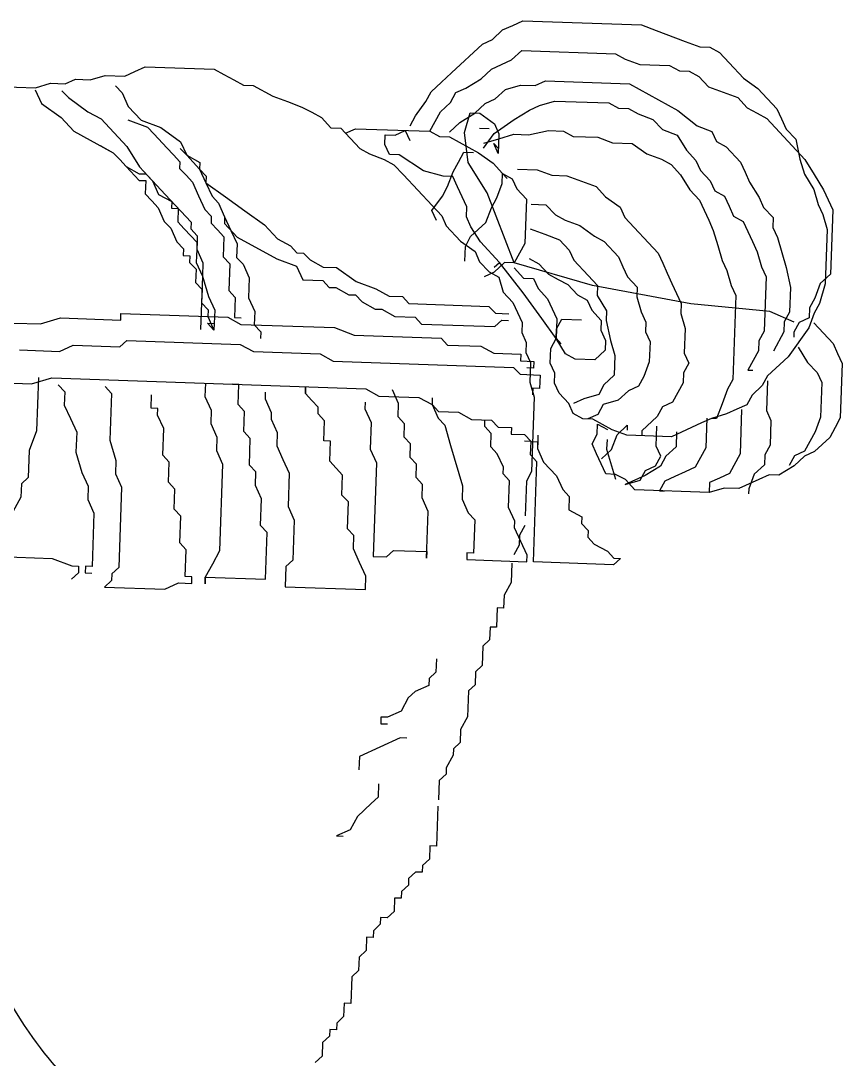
# Model space of a CAD drawing. Header units: millimetres. Extents: x 71641 to 191108, y -23091 to 29972.
# Drawn here: x 158859.8 to 158923.8, y -13162 to -13081.1 of the extents above; entities that cross this region are included whole.
import ezdxf

# ---------------------------------------------------------------- set-up
doc = ezdxf.new("R2010")
doc.units = ezdxf.units.MM

msp = doc.modelspace()

# ---------------------------------------------------------------- linework, layer by layer
at = {"color": 8}
for p, q in [((158898.149, -13081.446), (158898.932, -13081.088)), ((158898.932, -13081.088), (158908.177, -13081.414)), ((158896.567, -13082.546), (158897.365, -13081.804)), ((158897.365, -13081.804), (158898.149, -13081.446)), ((158908.177, -13081.414), (158909.319, -13081.839)), ((158909.319, -13081.839), (158911.602, -13082.69)), ((158893.391, -13085.132), (158895.783, -13082.904)), ((158895.783, -13082.904), (158896.567, -13082.546)), ((158911.602, -13082.69), (158912.744, -13083.116)), ((158898.054, -13084.14), (158898.851, -13083.398)), ((158898.851, -13083.398), (158906.169, -13083.655)), ((158906.169, -13083.655), (158906.926, -13084.067)), ((158912.744, -13083.116), (158913.515, -13083.143)), ((158913.515, -13083.143), (158914.272, -13083.555)), ((158914.272, -13083.555), (158915.015, -13084.352)), ((158896.486, -13084.856), (158897.27, -13084.498)), ((158897.27, -13084.498), (158898.054, -13084.14)), ((158906.926, -13084.067), (158908.068, -13084.493)), ((158908.068, -13084.493), (158910.379, -13084.574)), ((158910.379, -13084.574), (158911.136, -13084.986)), ((158915.015, -13084.352), (158916.13, -13085.547)), ((158865.219, -13085.682), (158866.388, -13085.338)), ((158866.388, -13085.338), (158867.929, -13085.392)), ((158867.929, -13085.392), (158868.713, -13085.035)), ((158868.713, -13085.035), (158869.497, -13084.677)), ((158869.497, -13084.677), (158874.889, -13084.867)), ((158874.889, -13084.867), (158875.646, -13085.279)), ((158875.646, -13085.279), (158876.403, -13085.691)), ((158892.594, -13085.875), (158893.391, -13085.132)), ((158895.689, -13085.599), (158896.486, -13084.856)), ((158911.136, -13084.986), (158911.906, -13085.013)), ((158911.906, -13085.013), (158912.663, -13085.425)), ((158857.489, -13086.181), (158860.955, -13086.303)), ((158860.955, -13086.303), (158862.125, -13085.959)), ((158862.125, -13085.959), (158863.28, -13085.999)), ((158863.28, -13085.999), (158864.064, -13085.642)), ((158864.064, -13085.642), (158865.219, -13085.682)), ((158867.202, -13086.162), (158867.704, -13086.701)), ((158876.403, -13085.691), (158877.16, -13086.103)), ((158877.16, -13086.103), (158877.93, -13086.13)), ((158877.93, -13086.13), (158879.444, -13086.954)), ((158891.796, -13086.618), (158892.594, -13085.875)), ((158894.506, -13086.328), (158895.689, -13085.599)), ((158897.587, -13086.436), (158898.756, -13086.092)), ((158898.756, -13086.092), (158899.912, -13086.133)), ((158899.912, -13086.133), (158900.696, -13085.775)), ((158900.696, -13085.775), (158907.244, -13086.005)), ((158907.244, -13086.005), (158908, -13086.417)), ((158912.663, -13085.425), (158913.406, -13086.222)), ((158916.13, -13085.547), (158917.258, -13086.358)), ((158860.938, -13086.463), (158861.422, -13087.521)), ((158863.02, -13086.536), (158863.522, -13087.074)), ((158867.704, -13086.701), (158868.188, -13087.759)), ((158879.444, -13086.954), (158880.586, -13087.379)), ((158891.384, -13087.374), (158891.796, -13086.618)), ((158893.31, -13087.442), (158893.722, -13086.685)), ((158893.722, -13086.685), (158894.506, -13086.328)), ((158896.79, -13087.179), (158897.587, -13086.436)), ((158908, -13086.417), (158908.757, -13086.829)), ((158908.757, -13086.829), (158909.514, -13087.241)), ((158913.406, -13086.222), (158914.548, -13086.648)), ((158914.548, -13086.648), (158915.69, -13087.073)), ((158917.258, -13086.358), (158918.745, -13087.952)), ((158861.422, -13087.521), (158862.947, -13088.616)), ((158863.522, -13087.074), (158865.047, -13088.169)), ((158868.188, -13087.759), (158869.192, -13088.836)), ((158880.586, -13087.379), (158881.728, -13087.805)), ((158881.728, -13087.805), (158882.484, -13088.217)), ((158890.573, -13088.502), (158891.384, -13087.374)), ((158892.512, -13088.184), (158893.31, -13087.442)), ((158895.209, -13088.279), (158896.006, -13087.537)), ((158896.006, -13087.537), (158896.79, -13087.179)), ((158899.459, -13088.044), (158900.243, -13087.686)), ((158900.243, -13087.686), (158901.412, -13087.342)), ((158901.412, -13087.342), (158905.649, -13087.491)), ((158905.649, -13087.491), (158906.406, -13087.903)), ((158909.514, -13087.241), (158911.028, -13088.065)), ((158915.69, -13087.073), (158916.434, -13087.87)), ((158862.947, -13088.616), (158863.951, -13089.693)), ((158865.047, -13088.169), (158866.069, -13088.726)), ((158882.484, -13088.217), (158883.241, -13088.629)), ((158890.161, -13089.258), (158890.573, -13088.502)), ((158892.1, -13088.941), (158892.512, -13088.184)), ((158894.026, -13089.008), (158895.209, -13088.279)), ((158894.384, -13089.792), (158894.823, -13088.266)), ((158894.823, -13088.266), (158895.594, -13088.293)), ((158895.594, -13088.293), (158896.722, -13089.103)), ((158898.276, -13088.773), (158899.459, -13088.044)), ((158906.406, -13087.903), (158907.176, -13087.93)), ((158907.176, -13087.93), (158907.933, -13088.342)), ((158907.933, -13088.342), (158909.075, -13088.767)), ((158911.028, -13088.065), (158912.528, -13089.274)), ((158916.434, -13087.87), (158917.19, -13088.282)), ((158917.19, -13088.282), (158917.947, -13088.694)), ((158918.745, -13087.952), (158919.103, -13088.735)), ((158866.069, -13088.726), (158868.078, -13090.88)), ((158868.151, -13088.799), (158869.694, -13089.374)), ((158869.192, -13088.836), (158870.735, -13089.411)), ((158869.694, -13089.374), (158870.196, -13089.913)), ((158870.735, -13089.411), (158872.26, -13090.506)), ((158883.241, -13088.629), (158883.984, -13089.426)), ((158883.984, -13089.426), (158884.755, -13089.453)), ((158891.688, -13089.697), (158892.1, -13088.941)), ((158893.228, -13089.751), (158894.026, -13089.008)), ((158896.695, -13089.873), (158898.276, -13088.773)), ((158896.722, -13089.103), (158897.08, -13089.887)), ((158909.075, -13088.767), (158909.818, -13089.564)), ((158912.528, -13089.274), (158913.67, -13089.7)), ((158917.947, -13088.694), (158920.92, -13091.882)), ((158919.103, -13088.735), (158919.461, -13089.518)), ((158863.951, -13089.693), (158867.019, -13091.363)), ((158870.196, -13089.913), (158871.201, -13090.99)), ((158884.755, -13089.453), (158886.241, -13091.047)), ((158885.126, -13089.851), (158885.91, -13089.494)), ((158885.91, -13089.494), (158891.688, -13089.697)), ((158888.181, -13090.73), (158888.208, -13089.96)), ((158888.208, -13089.96), (158888.978, -13089.987)), ((158888.978, -13089.987), (158889.762, -13089.629)), ((158889.762, -13089.629), (158890.12, -13090.412)), ((158891.688, -13089.697), (158892.445, -13090.109)), ((158892.445, -13090.109), (158893.215, -13090.136)), ((158893.215, -13090.136), (158893.972, -13090.548)), ((158894.688, -13092.115), (158894.384, -13089.792)), ((158895.553, -13089.448), (158896.323, -13089.475)), ((158895.884, -13091.001), (158896.695, -13089.873)), ((158897.08, -13089.887), (158897.026, -13091.426)), ((158897.067, -13090.272), (158898.236, -13089.927)), ((158898.236, -13089.927), (158899.391, -13089.968)), ((158899.391, -13089.968), (158900.945, -13089.637)), ((158900.945, -13089.637), (158902.101, -13089.678)), ((158902.101, -13089.678), (158902.858, -13090.09)), ((158902.858, -13090.09), (158904.784, -13090.158)), ((158904.784, -13090.158), (158905.926, -13090.583)), ((158909.818, -13089.564), (158910.96, -13089.99)), ((158910.96, -13089.99), (158911.69, -13091.172)), ((158913.67, -13089.7), (158914.028, -13090.483)), ((158919.461, -13089.518), (158920.204, -13090.315)), ((158865.996, -13090.806), (158867.019, -13091.363)), ((158868.078, -13090.88), (158869.064, -13092.476)), ((158871.201, -13090.99), (158871.703, -13091.528)), ((158872.241, -13091.026), (158872.744, -13091.565)), ((158872.26, -13090.506), (158872.744, -13091.565)), ((158886.241, -13091.047), (158886.998, -13091.459)), ((158888.539, -13091.513), (158888.181, -13090.73)), ((158893.972, -13090.548), (158894.729, -13090.96)), ((158894.729, -13090.96), (158895.485, -13091.372)), ((158895.898, -13090.616), (158897.067, -13090.272)), ((158897.026, -13091.426), (158896.668, -13090.643)), ((158896.668, -13090.643), (158897.04, -13091.041)), ((158905.926, -13090.583), (158907.466, -13090.638)), ((158907.466, -13090.638), (158908.595, -13091.448)), ((158914.028, -13090.483), (158914.785, -13090.895)), ((158914.785, -13090.895), (158915.899, -13092.091)), ((158920.204, -13090.315), (158920.535, -13091.868)), ((158867.019, -13091.363), (158867.521, -13091.901)), ((158867.019, -13091.363), (158867.521, -13091.901)), ((158871.703, -13091.528), (158872.205, -13092.066)), ((158872.744, -13091.565), (158873.766, -13092.121)), ((158872.744, -13091.565), (158873.748, -13092.641)), ((158886.998, -13091.459), (158888.14, -13091.884)), ((158889.309, -13091.54), (158888.539, -13091.513)), ((158891.194, -13092.763), (158889.309, -13091.54)), ((158893.918, -13092.088), (158894.33, -13091.331)), ((158894.33, -13091.331), (158895.1, -13091.358)), ((158895.485, -13091.372), (158896.614, -13092.183)), ((158908.595, -13091.448), (158909.737, -13091.874)), ((158911.69, -13091.172), (158912.433, -13091.969)), ((158867.521, -13091.901), (158868.023, -13092.44)), ((158867.521, -13091.901), (158868.023, -13092.44)), ((158868.023, -13092.44), (158869.046, -13092.996)), ((158868.023, -13092.44), (158869.027, -13093.517)), ((158869.064, -13092.476), (158870.068, -13093.553)), ((158872.205, -13092.066), (158872.187, -13092.586)), ((158872.187, -13092.586), (158872.689, -13093.125)), ((158873.766, -13092.121), (158873.748, -13092.641)), ((158873.748, -13092.641), (158874.25, -13093.18)), ((158873.748, -13092.641), (158874.232, -13093.7)), ((158888.14, -13091.884), (158888.897, -13092.296)), ((158888.897, -13092.296), (158889.64, -13093.093)), ((158893.505, -13092.844), (158893.918, -13092.088)), ((158896.147, -13094.478), (158894.688, -13092.115)), ((158896.614, -13092.183), (158897.357, -13092.979)), ((158898.526, -13092.635), (158900.067, -13092.689)), ((158909.737, -13091.874), (158910.493, -13092.286)), ((158910.493, -13092.286), (158911.237, -13093.083)), ((158912.433, -13091.969), (158912.791, -13092.752)), ((158915.899, -13092.091), (158916.257, -13092.874)), ((158920.535, -13091.868), (158920.88, -13093.037)), ((158920.92, -13091.882), (158921.65, -13093.064)), ((158869.046, -13092.996), (158869.566, -13093.015)), ((158869.566, -13093.015), (158870.068, -13093.553)), ((158872.689, -13093.125), (158873.191, -13093.663)), ((158874.25, -13093.18), (158874.232, -13093.7)), ((158889.64, -13093.093), (158891.87, -13095.484)), ((158892.721, -13093.202), (158891.194, -13092.763)), ((158893.492, -13093.229), (158892.721, -13093.202)), ((158893.079, -13093.985), (158893.505, -13092.844)), ((158893.85, -13094.012), (158893.492, -13093.229)), ((158897.33, -13093.749), (158897.357, -13092.979)), ((158897.357, -13092.979), (158898.114, -13093.391)), ((158897.357, -13092.979), (158897.729, -13093.378)), ((158898.114, -13093.391), (158898.472, -13094.175)), ((158900.067, -13092.689), (158901.209, -13093.115)), ((158901.209, -13093.115), (158902.364, -13093.156)), ((158902.364, -13093.156), (158903.506, -13093.581)), ((158911.237, -13093.083), (158911.966, -13094.264)), ((158912.791, -13092.752), (158913.534, -13093.549)), ((158916.257, -13092.874), (158916.616, -13093.657)), ((158920.88, -13093.037), (158921.609, -13094.218)), ((158921.65, -13093.064), (158922.38, -13094.245)), ((158869.027, -13093.517), (158869.548, -13093.535)), ((158869.548, -13093.535), (158869.511, -13094.575)), ((158870.068, -13093.553), (158871.072, -13094.63)), ((158870.068, -13093.553), (158870.552, -13094.612)), ((158873.191, -13093.663), (158873.675, -13094.722)), ((158874.232, -13093.7), (158874.715, -13094.758)), ((158874.232, -13093.7), (158875.756, -13094.795)), ((158892.667, -13094.741), (158893.079, -13093.985)), ((158894.208, -13094.795), (158893.85, -13094.012)), ((158896.904, -13094.89), (158897.33, -13093.749)), ((158898.472, -13094.175), (158899.215, -13094.972)), ((158903.506, -13093.581), (158904.648, -13094.007)), ((158904.648, -13094.007), (158905.391, -13094.804)), ((158911.966, -13094.264), (158912.71, -13095.061)), ((158913.534, -13093.549), (158913.892, -13094.332)), ((158916.616, -13093.657), (158917.345, -13094.839)), ((158921.609, -13094.218), (158921.954, -13095.387)), ((158922.38, -13094.245), (158922.738, -13095.029)), ((158869.511, -13094.575), (158870.013, -13095.113)), ((158870.552, -13094.612), (158871.575, -13095.168)), ((158871.072, -13094.63), (158873.081, -13096.783)), ((158873.675, -13094.722), (158874.158, -13095.78)), ((158874.715, -13094.758), (158875.218, -13095.297)), ((158875.756, -13094.795), (158877.281, -13095.89)), ((158891.856, -13095.869), (158892.667, -13094.741)), ((158894.566, -13095.579), (158894.208, -13094.795)), ((158898.269, -13099.948), (158896.147, -13094.478)), ((158896.492, -13095.647), (158896.904, -13094.89)), ((158899.215, -13094.972), (158899.093, -13098.436)), ((158905.391, -13094.804), (158906.52, -13095.614)), ((158912.71, -13095.061), (158913.068, -13095.845)), ((158913.892, -13094.332), (158914.649, -13094.744)), ((158914.649, -13094.744), (158915.007, -13095.527)), ((158917.345, -13094.839), (158917.703, -13095.622)), ((158922.738, -13095.029), (158923.096, -13095.812)), ((158870.013, -13095.113), (158870.515, -13095.652)), ((158870.515, -13095.652), (158870.999, -13096.71)), ((158871.575, -13095.168), (158871.556, -13095.688)), ((158871.556, -13095.688), (158872.077, -13095.707)), ((158872.077, -13095.707), (158872.04, -13096.747)), ((158874.158, -13095.78), (158874.661, -13096.318)), ((158875.218, -13095.297), (158875.701, -13096.355)), ((158877.281, -13095.89), (158878.806, -13096.985)), ((158892.214, -13096.652), (158891.856, -13095.869)), ((158891.87, -13095.484), (158892.613, -13096.281)), ((158894.539, -13096.349), (158894.566, -13095.579)), ((158896.066, -13096.788), (158896.492, -13095.647)), ((158899.587, -13095.37), (158900.742, -13095.411)), ((158900.742, -13095.411), (158901.486, -13096.208)), ((158906.52, -13095.614), (158906.878, -13096.398)), ((158913.068, -13095.845), (158913.426, -13096.628)), ((158915.007, -13095.527), (158915.365, -13096.311)), ((158917.703, -13095.622), (158918.447, -13096.419)), ((158921.954, -13095.387), (158922.312, -13096.17)), ((158923.096, -13095.812), (158922.92, -13100.816)), ((158870.999, -13096.71), (158871.501, -13097.249)), ((158874.661, -13096.318), (158874.642, -13096.838)), ((158875.701, -13096.355), (158875.683, -13096.875)), ((158875.701, -13096.355), (158876.185, -13097.413)), ((158892.613, -13096.281), (158892.971, -13097.064)), ((158894.897, -13097.132), (158894.539, -13096.349)), ((158901.486, -13096.208), (158902.242, -13096.62)), ((158902.242, -13096.62), (158903.384, -13097.045)), ((158906.878, -13096.398), (158907.621, -13097.194)), ((158913.426, -13096.628), (158913.784, -13097.411)), ((158915.365, -13096.311), (158916.122, -13096.723)), ((158918.447, -13096.419), (158918.419, -13097.189)), ((158922.312, -13096.17), (158922.656, -13097.338)), ((158871.501, -13097.249), (158871.985, -13098.307)), ((158872.04, -13096.747), (158872.542, -13097.285)), ((158872.542, -13097.285), (158873.546, -13098.362)), ((158873.081, -13096.783), (158873.063, -13097.304)), ((158873.063, -13097.304), (158873.565, -13097.842)), ((158874.642, -13096.838), (158875.144, -13097.377)), ((158875.144, -13097.377), (158875.647, -13097.915)), ((158875.683, -13096.875), (158876.687, -13097.952)), ((158876.185, -13097.413), (158876.669, -13098.472)), ((158878.806, -13096.985), (158879.81, -13098.062)), ((158892.971, -13097.064), (158894.086, -13098.26)), ((158894.87, -13097.902), (158896.066, -13096.788)), ((158895.627, -13098.314), (158894.897, -13097.132)), ((158899.519, -13097.295), (158900.661, -13097.72)), ((158903.384, -13097.045), (158904.513, -13097.856)), ((158907.621, -13097.194), (158908.736, -13098.39)), ((158913.784, -13097.411), (158914.128, -13098.58)), ((158916.122, -13096.723), (158916.838, -13098.29)), ((158918.419, -13097.189), (158918.778, -13097.972)), ((158922.656, -13097.338), (158922.507, -13101.572)), ((158871.985, -13098.307), (158872.487, -13098.845)), ((158873.565, -13097.842), (158873.528, -13098.882)), ((158875.647, -13097.915), (158875.592, -13099.475)), ((158876.687, -13097.952), (158879.755, -13099.622)), ((158879.81, -13098.062), (158880.833, -13098.618)), ((158894.086, -13098.26), (158895.214, -13099.07)), ((158894.458, -13098.658), (158894.87, -13097.902)), ((158897.113, -13099.908), (158895.627, -13098.314)), ((158900.661, -13097.72), (158901.803, -13098.146)), ((158901.803, -13098.146), (158902.546, -13098.943)), ((158904.513, -13097.856), (158905.269, -13098.268)), ((158905.269, -13098.268), (158906.384, -13099.463)), ((158916.838, -13098.29), (158917.196, -13099.073)), ((158918.778, -13097.972), (158919.122, -13099.141)), ((158872.487, -13098.845), (158872.469, -13099.366)), ((158873.546, -13098.362), (158873.492, -13099.922)), ((158873.528, -13098.882), (158874.012, -13099.941)), ((158876.669, -13098.472), (158876.632, -13099.512)), ((158880.833, -13098.618), (158881.335, -13099.157)), ((158894.417, -13099.813), (158894.458, -13098.658)), ((158895.214, -13099.07), (158895.572, -13099.853)), ((158899.093, -13098.436), (158898.681, -13099.192)), ((158902.546, -13098.943), (158902.904, -13099.726)), ((158908.736, -13098.39), (158909.479, -13099.187)), ((158914.128, -13098.58), (158914.473, -13099.748)), ((158917.196, -13099.073), (158917.541, -13100.241)), ((158919.122, -13099.141), (158919.467, -13100.309)), ((158872.469, -13099.366), (158872.989, -13099.384)), ((158872.989, -13099.384), (158872.971, -13099.904)), ((158872.971, -13099.904), (158873.473, -13100.442)), ((158873.492, -13099.922), (158873.975, -13100.981)), ((158874.012, -13099.941), (158873.975, -13100.981)), ((158875.592, -13099.475), (158876.094, -13100.014)), ((158876.632, -13099.512), (158877.135, -13100.05)), ((158879.755, -13099.622), (158881.298, -13100.197)), ((158881.335, -13099.157), (158881.855, -13099.175)), ((158881.855, -13099.175), (158882.357, -13099.714)), ((158882.357, -13099.714), (158883.38, -13100.27)), ((158895.572, -13099.853), (158896.316, -13100.65)), ((158897.498, -13099.921), (158896.701, -13100.664)), ((158896.714, -13100.279), (158897.113, -13099.908)), ((158898.958, -13102.285), (158897.113, -13099.908)), ((158898.269, -13099.948), (158897.498, -13099.921)), ((158898.681, -13099.192), (158898.269, -13099.948)), ((158904.377, -13101.705), (158898.269, -13099.948)), ((158899.438, -13099.604), (158900.195, -13100.016)), ((158902.904, -13099.726), (158904.019, -13100.921)), ((158906.384, -13099.463), (158906.742, -13100.247)), ((158909.479, -13099.187), (158909.837, -13099.97)), ((158914.473, -13099.748), (158914.831, -13100.531)), ((158873.473, -13100.442), (158873.437, -13101.482)), ((158876.094, -13100.014), (158876.021, -13102.094)), ((158877.135, -13100.05), (158877.618, -13101.109)), ((158881.298, -13100.197), (158881.782, -13101.255)), ((158883.38, -13100.27), (158884.421, -13100.307)), ((158884.421, -13100.307), (158885.945, -13101.402)), ((158896.701, -13100.664), (158895.917, -13101.022)), ((158896.316, -13100.65), (158897.073, -13101.062)), ((158898.255, -13100.333), (158898.998, -13101.13)), ((158900.195, -13100.016), (158900.938, -13100.813)), ((158906.742, -13100.247), (158907.101, -13101.03)), ((158909.837, -13099.97), (158910.195, -13100.753)), ((158910.195, -13100.753), (158910.553, -13101.537)), ((158914.831, -13100.531), (158915.176, -13101.699)), ((158917.541, -13100.241), (158917.899, -13101.025)), ((158919.467, -13100.309), (158919.798, -13101.862)), ((158873.437, -13101.482), (158873.939, -13102.021)), ((158873.975, -13100.981), (158873.829, -13105.141)), ((158873.975, -13100.981), (158874.441, -13102.559)), ((158877.618, -13101.109), (158877.564, -13102.669)), ((158881.782, -13101.255), (158883.343, -13101.31)), ((158883.343, -13101.31), (158883.845, -13101.849)), ((158885.945, -13101.402), (158887.488, -13101.977)), ((158897.073, -13101.062), (158897.417, -13102.231)), ((158898.998, -13101.13), (158899.769, -13101.157)), ((158899.769, -13101.157), (158900.127, -13101.941)), ((158900.938, -13100.813), (158901.695, -13101.225)), ((158901.695, -13101.225), (158902.451, -13101.637)), ((158904.019, -13100.921), (158904.762, -13101.718)), ((158907.101, -13101.03), (158907.844, -13101.827)), ((158910.553, -13101.537), (158910.912, -13102.32)), ((158917.899, -13101.025), (158917.75, -13105.258)), ((158922.122, -13101.559), (158921.696, -13102.7)), ((158922.92, -13100.816), (158922.122, -13101.559)), ((158873.939, -13102.021), (158873.902, -13103.061)), ((158876.021, -13102.094), (158876.523, -13102.632)), ((158883.845, -13101.849), (158884.366, -13101.867)), ((158884.366, -13101.867), (158885.388, -13102.424)), ((158887.488, -13101.977), (158888.511, -13102.534)), ((158897.417, -13102.231), (158898.16, -13103.027)), ((158900.431, -13104.263), (158898.958, -13102.285)), ((158900.127, -13101.941), (158900.87, -13102.737)), ((158902.451, -13101.637), (158903.195, -13102.434)), ((158912.04, -13103.131), (158904.377, -13101.705)), ((158904.762, -13101.718), (158904.735, -13102.488)), ((158907.844, -13101.827), (158907.817, -13102.597)), ((158910.912, -13102.32), (158911.27, -13103.103)), ((158915.176, -13101.699), (158915.534, -13102.483)), ((158919.798, -13101.862), (158919.73, -13103.787)), ((158922.507, -13101.572), (158922.068, -13103.098)), ((158873.902, -13103.061), (158874.404, -13103.599)), ((158874.441, -13102.559), (158874.925, -13103.618)), ((158876.523, -13102.632), (158876.468, -13104.193)), ((158877.564, -13102.669), (158878.047, -13103.728)), ((158885.388, -13102.424), (158885.909, -13102.442)), ((158885.909, -13102.442), (158886.411, -13102.98)), ((158886.411, -13102.98), (158887.433, -13103.537)), ((158888.511, -13102.534), (158889.552, -13102.57)), ((158889.552, -13102.57), (158890.054, -13103.109)), ((158890.054, -13103.109), (158896.299, -13103.328)), ((158898.16, -13103.027), (158898.518, -13103.811)), ((158900.87, -13102.737), (158901.228, -13103.521)), ((158903.195, -13102.434), (158903.951, -13102.846)), ((158903.951, -13102.846), (158904.309, -13103.629)), ((158904.735, -13102.488), (158905.465, -13103.67)), ((158907.817, -13102.597), (158908.161, -13103.765)), ((158911.27, -13103.103), (158911.243, -13103.873)), ((158918.189, -13103.732), (158912.04, -13103.131)), ((158915.534, -13102.483), (158915.303, -13109.026)), ((158921.696, -13102.7), (158921.284, -13103.456)), ((158922.068, -13103.098), (158921.656, -13103.854)), ((158867.602, -13104.401), (158867.62, -13103.881)), ((158867.62, -13103.881), (158875.947, -13104.174)), ((158874.404, -13103.599), (158874.386, -13104.119)), ((158874.925, -13103.618), (158874.87, -13105.178)), ((158878.047, -13103.728), (158878.011, -13104.768)), ((158887.433, -13103.537), (158887.954, -13103.555)), ((158887.954, -13103.555), (158888.976, -13104.112)), ((158896.299, -13103.328), (158896.801, -13103.867)), ((158896.801, -13103.867), (158897.842, -13103.903)), ((158898.518, -13103.811), (158898.876, -13104.594)), ((158901.228, -13103.521), (158901.586, -13104.304)), ((158904.309, -13103.629), (158905.053, -13104.426)), ((158905.465, -13103.67), (158905.438, -13104.44)), ((158908.161, -13103.765), (158908.519, -13104.548)), ((158911.243, -13103.873), (158911.587, -13105.042)), ((158920.088, -13104.57), (158918.189, -13103.732)), ((158919.73, -13103.787), (158919.318, -13104.543)), ((158921.656, -13103.854), (158921.23, -13104.996)), ((158921.284, -13103.456), (158921.257, -13104.226)), ((158859.257, -13104.628), (158861.339, -13104.702)), ((158861.339, -13104.702), (158862.918, -13104.236)), ((158862.918, -13104.236), (158867.602, -13104.401)), ((158874.87, -13105.178), (158874.368, -13104.639)), ((158874.368, -13104.639), (158874.888, -13104.658)), ((158874.386, -13104.119), (158874.87, -13105.178)), ((158875.947, -13104.174), (158876.97, -13104.731)), ((158876.468, -13104.193), (158876.988, -13104.211)), ((158876.97, -13104.731), (158884.256, -13104.987)), ((158878.011, -13104.768), (158878.513, -13105.306)), ((158888.976, -13104.112), (158890.538, -13104.167)), ((158890.538, -13104.167), (158891.04, -13104.705)), ((158891.04, -13104.705), (158896.765, -13104.907)), ((158896.765, -13104.907), (158897.303, -13104.405)), ((158897.303, -13104.405), (158897.824, -13104.424)), ((158898.876, -13104.594), (158898.849, -13105.364)), ((158901.532, -13105.844), (158900.431, -13104.263)), ((158901.586, -13104.304), (158901.532, -13105.844)), ((158901.559, -13105.074), (158901.971, -13104.318)), ((158901.971, -13104.318), (158903.512, -13104.372)), ((158905.053, -13104.426), (158905.026, -13105.196)), ((158905.438, -13104.44), (158905.769, -13105.993)), ((158908.519, -13104.548), (158908.492, -13105.318)), ((158919.318, -13104.543), (158919.291, -13105.313)), ((158920.473, -13104.584), (158920.061, -13105.34)), ((158921.257, -13104.226), (158920.473, -13104.584)), ((158921.629, -13104.624), (158923.115, -13106.218)), ((158878.513, -13105.306), (158878.495, -13105.826)), ((158884.256, -13104.987), (158885.799, -13105.562)), ((158885.799, -13105.562), (158892.565, -13105.801)), ((158898.849, -13105.364), (158899.207, -13106.147)), ((158901.532, -13105.844), (158901.559, -13105.074)), ((158905.026, -13105.196), (158905.384, -13105.979)), ((158908.492, -13105.318), (158908.85, -13106.101)), ((158911.587, -13105.042), (158911.519, -13106.966)), ((158917.75, -13105.258), (158917.338, -13106.015)), ((158919.291, -13105.313), (158918.466, -13106.825)), ((158921.23, -13104.996), (158919.608, -13107.251)), ((158920.061, -13105.34), (158920.047, -13105.725)), ((158862.827, -13106.837), (158863.886, -13106.353)), ((158863.886, -13106.353), (158867.529, -13106.482)), ((158867.529, -13106.482), (158868.068, -13105.98)), ((158868.068, -13105.98), (158876.915, -13106.291)), ((158876.915, -13106.291), (158877.938, -13106.848)), ((158892.565, -13105.801), (158893.067, -13106.339)), ((158893.067, -13106.339), (158895.669, -13106.431)), ((158899.207, -13106.147), (158899.18, -13106.917)), ((158901.12, -13106.6), (158901.532, -13105.844)), ((158901.532, -13105.844), (158901.904, -13106.242)), ((158902.262, -13107.026), (158901.532, -13105.844)), ((158905.384, -13105.979), (158905.357, -13106.749)), ((158905.769, -13105.993), (158906.113, -13107.161)), ((158908.85, -13106.101), (158908.796, -13107.641)), ((158917.338, -13106.015), (158917.31, -13106.784)), ((158923.115, -13106.218), (158923.473, -13107.001)), ((158859.704, -13106.727), (158862.827, -13106.837)), ((158877.938, -13106.848), (158883.142, -13107.031)), ((158883.142, -13107.031), (158884.164, -13107.588)), ((158895.669, -13106.431), (158896.691, -13106.987)), ((158896.691, -13106.987), (158898.773, -13107.06)), ((158898.773, -13107.06), (158898.755, -13107.581)), ((158899.18, -13106.917), (158899.538, -13107.7)), ((158901.079, -13107.755), (158901.12, -13106.6)), ((158903.019, -13107.438), (158902.262, -13107.026)), ((158905.357, -13106.749), (158904.559, -13107.492)), ((158906.113, -13107.161), (158906.059, -13108.701)), ((158911.519, -13106.966), (158911.877, -13107.749)), ((158917.31, -13106.784), (158916.898, -13107.541)), ((158920.405, -13106.508), (158921.135, -13107.69)), ((158923.473, -13107.001), (158923.831, -13107.785)), ((158884.164, -13107.588), (158898.216, -13108.082)), ((158898.755, -13107.581), (158899.796, -13107.617)), ((158899.538, -13107.7), (158899.484, -13109.24)), ((158899.796, -13107.617), (158899.777, -13108.137)), ((158901.437, -13108.538), (158901.079, -13107.755)), ((158904.559, -13107.492), (158903.019, -13107.438)), ((158908.796, -13107.641), (158908.37, -13108.782)), ((158911.877, -13107.749), (158911.465, -13108.506)), ((158916.898, -13107.541), (158916.486, -13108.297)), ((158919.608, -13107.251), (158918.013, -13108.736)), ((158921.135, -13107.69), (158921.878, -13108.487)), ((158923.831, -13107.785), (158923.682, -13112.019)), ((158898.216, -13108.082), (158898.718, -13108.621)), ((158898.718, -13108.621), (158900.28, -13108.676)), ((158899.777, -13108.137), (158899.257, -13108.119)), ((158900.28, -13108.676), (158900.243, -13109.716)), ((158901.41, -13109.308), (158901.437, -13108.538)), ((158906.059, -13108.701), (158905.262, -13109.443)), ((158908.37, -13108.782), (158907.958, -13109.538)), ((158911.465, -13108.506), (158911.438, -13109.275)), ((158916.486, -13108.297), (158916.871, -13108.31)), ((158918.013, -13108.736), (158917.601, -13109.492)), ((158921.878, -13108.487), (158922.236, -13109.27)), ((158858.572, -13109.291), (158860.653, -13109.364)), ((158860.653, -13109.364), (158862.233, -13108.899)), ((158861.192, -13108.862), (158861.046, -13113.023)), ((158862.233, -13108.899), (158886.693, -13109.76)), ((158862.735, -13109.437), (158863.237, -13109.976)), ((158866.378, -13109.565), (158866.88, -13110.104)), ((158874.203, -13109.32), (158874.166, -13110.36)), ((158876.805, -13109.412), (158876.285, -13109.393)), ((158876.75, -13110.972), (158876.805, -13109.412)), ((158881.991, -13110.115), (158882.009, -13109.595)), ((158882.009, -13109.595), (158881.991, -13110.115)), ((158899.484, -13109.24), (158899.829, -13110.408)), ((158901.768, -13110.091), (158901.41, -13109.308)), ((158905.262, -13109.443), (158904.85, -13110.2)), ((158907.958, -13109.538), (158907.174, -13109.896)), ((158911.438, -13109.275), (158911.026, -13110.032)), ((158915.303, -13109.026), (158914.891, -13109.782)), ((158917.601, -13109.492), (158916.803, -13110.235)), ((158918, -13109.121), (158917.918, -13111.43)), ((158922.236, -13109.27), (158922.142, -13111.964)), ((158863.237, -13109.976), (158863.201, -13111.016)), ((158866.88, -13110.104), (158866.752, -13113.744)), ((158869.966, -13111.254), (158870.003, -13110.214)), ((158874.166, -13110.36), (158874.65, -13111.419)), ((158878.869, -13110.005), (158878.85, -13110.525)), ((158882.493, -13110.653), (158881.991, -13110.115)), ((158886.693, -13109.76), (158887.716, -13110.316)), ((158887.716, -13110.316), (158890.839, -13110.426)), ((158889.259, -13110.891), (158888.775, -13109.833)), ((158890.839, -13110.426), (158891.861, -13110.983)), ((158891.879, -13110.463), (158891.861, -13110.983)), ((158899.829, -13110.408), (158899.626, -13116.182)), ((158899.722, -13109.697), (158899.704, -13110.218)), ((158900.243, -13109.716), (158899.722, -13109.697)), ((158902.511, -13110.888), (158901.768, -13110.091)), ((158904.85, -13110.2), (158903.68, -13110.544)), ((158907.174, -13109.896), (158906.377, -13110.639)), ((158911.026, -13110.032), (158910.614, -13110.788)), ((158914.891, -13109.782), (158914.465, -13110.923)), ((158916.803, -13110.235), (158916.391, -13110.991)), ((158863.201, -13111.016), (158863.684, -13112.074)), ((158870.487, -13111.272), (158869.966, -13111.254)), ((158877.252, -13111.51), (158876.75, -13110.972)), ((158878.85, -13110.525), (158879.334, -13111.583)), ((158882.995, -13111.192), (158882.493, -13110.653)), ((158882.977, -13111.712), (158882.995, -13111.192)), ((158886.657, -13110.8), (158886.638, -13111.32)), ((158889.222, -13111.931), (158889.259, -13110.891)), ((158891.861, -13110.983), (158892.363, -13111.521)), ((158891.861, -13110.983), (158892.345, -13112.041)), ((158902.87, -13111.671), (158902.511, -13110.888)), ((158903.68, -13110.544), (158902.897, -13110.902)), ((158905.208, -13110.983), (158904.795, -13111.739)), ((158906.377, -13110.639), (158905.208, -13110.983)), ((158909.83, -13111.146), (158909.417, -13111.902)), ((158910.614, -13110.788), (158909.83, -13111.146)), ((158914.465, -13110.923), (158914.039, -13112.065)), ((158916.391, -13110.991), (158915.607, -13111.349)), ((158863.684, -13112.074), (158864.168, -13113.133)), ((158870.468, -13111.792), (158870.487, -13111.272)), ((158870.952, -13112.851), (158870.468, -13111.792)), ((158874.65, -13111.419), (158874.614, -13112.459)), ((158877.197, -13113.07), (158877.252, -13111.51)), ((158879.334, -13111.583), (158879.316, -13112.104)), ((158883.479, -13112.25), (158882.977, -13111.712)), ((158886.638, -13111.32), (158887.122, -13112.378)), ((158889.724, -13112.47), (158889.222, -13111.931)), ((158892.345, -13112.041), (158892.847, -13112.58)), ((158892.363, -13111.521), (158893.924, -13111.576)), ((158893.924, -13111.576), (158894.947, -13112.133)), ((158903.626, -13112.083), (158902.87, -13111.671)), ((158904.795, -13111.739), (158904.011, -13112.097)), ((158909.417, -13111.902), (158908.221, -13113.016)), ((158913.654, -13112.051), (158912.87, -13112.409)), ((158913.269, -13112.037), (158913.188, -13114.347)), ((158914.823, -13111.707), (158913.654, -13112.051)), ((158914.039, -13112.065), (158913.654, -13112.051)), ((158915.607, -13111.349), (158914.823, -13111.707)), ((158915.992, -13111.363), (158915.87, -13114.827)), ((158917.918, -13111.43), (158918.276, -13112.214)), ((158922.142, -13111.964), (158921.716, -13113.106)), ((158923.682, -13112.019), (158923.27, -13112.775)), ((158870.879, -13114.931), (158870.952, -13112.851)), ((158874.614, -13112.459), (158875.097, -13113.517)), ((158879.316, -13112.104), (158879.8, -13113.162)), ((158883.424, -13113.81), (158883.479, -13112.25)), ((158887.122, -13112.378), (158887.049, -13114.459)), ((158889.688, -13113.51), (158889.724, -13112.47)), ((158892.847, -13112.58), (158893.313, -13114.158)), ((158894.947, -13112.133), (158896.508, -13112.188)), ((158895.97, -13112.69), (158895.988, -13112.17)), ((158896.472, -13113.228), (158895.97, -13112.69)), ((158896.508, -13112.188), (158897.01, -13112.726)), ((158897.01, -13112.726), (158898.051, -13112.763)), ((158898.051, -13112.763), (158898.033, -13113.283)), ((158904.397, -13112.111), (158903.626, -13112.083)), ((158905.91, -13112.935), (158904.397, -13112.111)), ((158904.741, -13113.279), (158904.768, -13112.509)), ((158904.768, -13112.509), (158905.525, -13112.921)), ((158906.282, -13113.333), (158907.079, -13112.59)), ((158907.079, -13112.59), (158907.066, -13112.975)), ((158909.336, -13114.211), (158909.39, -13112.672)), ((158912.87, -13112.409), (158911.303, -13113.124)), ((158918.276, -13112.214), (158918.209, -13114.138)), ((158923.27, -13112.775), (158922.858, -13113.531)), ((158861.046, -13113.023), (158860.47, -13114.565)), ((158864.168, -13113.133), (158864.113, -13114.693)), ((158875.097, -13113.517), (158875.061, -13114.557)), ((158877.7, -13113.609), (158877.197, -13113.07)), ((158877.626, -13115.689), (158877.7, -13113.609)), ((158879.8, -13113.162), (158879.763, -13114.202)), ((158890.19, -13114.048), (158889.688, -13113.51)), ((158896.435, -13114.268), (158896.472, -13113.228)), ((158898.033, -13113.283), (158899.074, -13113.32)), ((158899.074, -13113.32), (158899.576, -13113.858)), ((158900.115, -13113.356), (158900.078, -13114.396)), ((158904.329, -13114.035), (158904.741, -13113.279)), ((158905.498, -13113.691), (158905.471, -13114.461)), ((158905.856, -13114.474), (158906.282, -13113.333)), ((158907.052, -13113.36), (158905.91, -13112.935)), ((158910.519, -13113.482), (158907.052, -13113.36)), ((158908.221, -13113.016), (158908.208, -13113.401)), ((158911.303, -13113.124), (158910.519, -13113.482)), ((158910.917, -13113.111), (158910.877, -13114.266)), ((158921.716, -13113.106), (158920.891, -13114.618)), ((158922.858, -13113.531), (158921.662, -13114.645)), ((158866.752, -13113.744), (158867.218, -13115.323)), ((158879.763, -13114.202), (158880.247, -13115.261)), ((158883.945, -13113.829), (158883.424, -13113.81)), ((158883.89, -13115.389), (158883.945, -13113.829)), ((158887.049, -13114.459), (158887.533, -13115.517)), ((158890.153, -13115.088), (158890.19, -13114.048)), ((158893.313, -13114.158), (158894.244, -13117.315)), ((158896.937, -13114.807), (158896.435, -13114.268)), ((158899.576, -13113.858), (158899.056, -13113.84)), ((158899.539, -13114.898), (158899.576, -13113.858)), ((158899.576, -13113.858), (158900.096, -13113.876)), ((158900.096, -13113.876), (158900.078, -13114.396)), ((158900.078, -13114.396), (158900.562, -13115.455)), ((158904.687, -13114.818), (158904.329, -13114.035)), ((158905.059, -13115.217), (158905.856, -13114.474)), ((158905.471, -13114.461), (158906.16, -13116.797)), ((158909.694, -13114.995), (158909.336, -13114.211)), ((158910.877, -13114.266), (158910.079, -13115.008)), ((158913.188, -13114.347), (158912.776, -13115.103)), ((158918.209, -13114.138), (158917.796, -13114.894)), ((158860.47, -13114.565), (158860.397, -13116.645)), ((158864.113, -13114.693), (158864.579, -13116.271)), ((158871.381, -13115.469), (158870.879, -13114.931)), ((158875.061, -13114.557), (158875.545, -13115.616)), ((158880.247, -13115.261), (158880.731, -13116.319)), ((158890.655, -13115.627), (158890.153, -13115.088)), ((158897.421, -13115.865), (158896.937, -13114.807)), ((158900.042, -13115.436), (158899.539, -13114.898)), ((158905.045, -13115.602), (158904.687, -13114.818)), ((158909.282, -13115.751), (158909.694, -13114.995)), ((158910.079, -13115.008), (158909.667, -13115.764)), ((158912.776, -13115.103), (158912.363, -13115.859)), ((158915.87, -13114.827), (158915.046, -13116.339)), ((158917.796, -13114.894), (158917.769, -13115.664)), ((158920.107, -13114.976), (158919.695, -13115.732)), ((158920.878, -13115.003), (158920.08, -13115.746)), ((158920.891, -13114.618), (158920.107, -13114.976)), ((158921.662, -13114.645), (158920.878, -13115.003)), ((158867.218, -13115.323), (158867.181, -13116.363)), ((158871.326, -13117.029), (158871.381, -13115.469)), ((158875.545, -13115.616), (158875.307, -13122.377)), ((158878.128, -13116.227), (158877.626, -13115.689)), ((158884.392, -13115.927), (158883.89, -13115.389)), ((158884.894, -13116.466), (158884.392, -13115.927)), ((158887.533, -13115.517), (158887.277, -13122.798)), ((158890.619, -13116.667), (158890.655, -13115.627)), ((158897.403, -13116.385), (158897.421, -13115.865)), ((158899.767, -13123.237), (158900.042, -13115.436)), ((158900.562, -13115.455), (158901.566, -13116.532)), ((158905.403, -13116.385), (158905.045, -13115.602)), ((158908.086, -13116.865), (158908.498, -13116.109)), ((158909.667, -13115.764), (158908.485, -13116.494)), ((158908.498, -13116.109), (158909.282, -13115.751)), ((158912.363, -13115.859), (158911.579, -13116.217)), ((158917.769, -13115.664), (158916.972, -13116.407)), ((158920.08, -13115.746), (158918.898, -13116.475)), ((158860.397, -13116.645), (158859.858, -13117.147)), ((158864.579, -13116.271), (158865.063, -13117.33)), ((158867.181, -13116.363), (158867.665, -13117.421)), ((158878.092, -13117.268), (158878.128, -13116.227)), ((158880.731, -13116.319), (158880.639, -13118.919)), ((158884.839, -13118.026), (158884.894, -13116.466)), ((158891.121, -13117.205), (158890.619, -13116.667)), ((158897.905, -13116.923), (158897.403, -13116.385)), ((158897.832, -13119.004), (158897.905, -13116.923)), ((158899.626, -13116.182), (158899.213, -13116.938)), ((158901.566, -13116.532), (158902.05, -13117.59)), ((158906.173, -13116.412), (158905.403, -13116.385)), ((158906.93, -13116.824), (158906.173, -13116.412)), ((158908.485, -13116.494), (158906.917, -13117.209)), ((158906.917, -13117.209), (158908.086, -13116.865)), ((158907.674, -13117.621), (158906.93, -13116.824)), ((158910.012, -13116.933), (158909.599, -13117.689)), ((158910.796, -13116.575), (158910.012, -13116.933)), ((158911.579, -13116.217), (158910.796, -13116.575)), ((158914.262, -13116.697), (158913.478, -13117.055)), ((158915.046, -13116.339), (158914.262, -13116.697)), ((158917.343, -13116.805), (158915.776, -13117.521)), ((158916.972, -13116.407), (158916.546, -13117.548)), ((158918.127, -13116.448), (158917.343, -13116.805)), ((158918.898, -13116.475), (158918.127, -13116.448)), ((158859.858, -13117.147), (158859.822, -13118.187)), ((158865.063, -13117.33), (158865.026, -13118.37)), ((158867.665, -13117.421), (158867.445, -13123.662)), ((158871.828, -13117.568), (158871.326, -13117.029)), ((158871.773, -13119.128), (158871.828, -13117.568)), ((158878.576, -13118.326), (158878.092, -13117.268)), ((158891.084, -13118.246), (158891.121, -13117.205)), ((158894.244, -13117.315), (158894.207, -13118.355)), ((158899.213, -13116.938), (158899.118, -13119.632)), ((158902.05, -13117.59), (158902.552, -13118.128)), ((158913.451, -13117.825), (158907.674, -13117.621)), ((158909.599, -13117.689), (158909.985, -13117.703)), ((158913.478, -13117.055), (158913.451, -13117.825)), ((158914.62, -13117.48), (158913.451, -13117.825)), ((158915.776, -13117.521), (158914.62, -13117.48)), ((158916.546, -13117.548), (158916.532, -13117.933)), ((158859.822, -13118.187), (158858.708, -13120.23)), ((158865.026, -13118.37), (158865.51, -13119.428)), ((158878.502, -13120.406), (158878.576, -13118.326)), ((158885.341, -13118.564), (158884.839, -13118.026)), ((158891.568, -13119.304), (158891.084, -13118.246)), ((158894.207, -13118.355), (158894.691, -13119.414)), ((158902.552, -13118.128), (158902.516, -13119.169)), ((158872.276, -13119.666), (158871.773, -13119.128)), ((158880.639, -13118.919), (158881.123, -13119.978)), ((158885.268, -13120.644), (158885.341, -13118.564)), ((158891.44, -13122.944), (158891.568, -13119.304)), ((158898.316, -13120.062), (158897.832, -13119.004)), ((158902.516, -13119.169), (158903.538, -13119.725)), ((158865.51, -13119.428), (158865.364, -13123.589)), ((158872.202, -13121.747), (158872.276, -13119.666)), ((158881.123, -13119.978), (158881.013, -13123.098)), ((158894.691, -13119.414), (158895.193, -13119.952)), ((158895.193, -13119.952), (158895.101, -13122.553)), ((158898.297, -13120.582), (158898.316, -13120.062)), ((158903.538, -13119.725), (158903.52, -13120.245)), ((158879.005, -13120.945), (158878.502, -13120.406)), ((158878.876, -13124.585), (158879.005, -13120.945)), ((158885.77, -13121.183), (158885.268, -13120.644)), ((158898.781, -13121.641), (158898.297, -13120.582)), ((158899.091, -13120.402), (158898.679, -13121.158)), ((158903.52, -13120.245), (158904.022, -13120.784)), ((158904.022, -13120.784), (158904.004, -13121.304)), ((158872.705, -13122.285), (158872.202, -13121.747)), ((158885.734, -13122.223), (158885.77, -13121.183)), ((158898.679, -13121.158), (158898.652, -13121.928)), ((158899.265, -13122.699), (158898.781, -13121.641)), ((158904.004, -13121.304), (158904.506, -13121.842)), ((158872.631, -13124.365), (158872.705, -13122.285)), ((158875.307, -13122.377), (158874.75, -13123.398)), ((158886.217, -13123.281), (158885.734, -13122.223)), ((158888.317, -13122.835), (158888.856, -13122.333)), ((158888.856, -13122.333), (158891.458, -13122.424)), ((158891.458, -13122.424), (158891.44, -13122.944)), ((158894.581, -13122.534), (158894.563, -13123.054)), ((158895.101, -13122.553), (158894.581, -13122.534)), ((158898.652, -13121.928), (158898.24, -13122.684)), ((158904.506, -13121.842), (158905.528, -13122.399)), ((158905.528, -13122.399), (158906.03, -13122.937)), ((158858.096, -13122.812), (158862.259, -13122.959)), ((158862.259, -13122.959), (158863.802, -13123.534)), ((158874.75, -13123.398), (158874.193, -13124.42)), ((158881.013, -13123.098), (158880.474, -13123.6)), ((158886.701, -13124.34), (158886.217, -13123.281)), ((158887.277, -13122.798), (158888.317, -13122.835)), ((158894.563, -13123.054), (158899.247, -13123.219)), ((158898.071, -13123.32), (158898.018, -13124.83)), ((158899.247, -13123.219), (158899.265, -13122.699)), ((158906.012, -13123.457), (158899.767, -13123.237)), ((158906.551, -13122.956), (158906.012, -13123.457)), ((158906.03, -13122.937), (158906.551, -13122.956)), ((158864.304, -13124.072), (158863.766, -13124.574)), ((158863.802, -13123.534), (158864.323, -13123.552)), ((158864.323, -13123.552), (158864.304, -13124.072)), ((158864.843, -13123.57), (158864.825, -13124.091)), ((158864.825, -13124.091), (158865.345, -13124.109)), ((158865.364, -13123.589), (158864.843, -13123.57)), ((158866.907, -13124.164), (158866.888, -13124.684)), ((158867.445, -13123.662), (158866.907, -13124.164)), ((158880.474, -13123.6), (158880.419, -13125.16)), ((158866.888, -13124.684), (158866.349, -13125.186)), ((158871.033, -13125.35), (158872.093, -13124.867)), ((158872.093, -13124.867), (158873.133, -13124.904)), ((158873.152, -13124.384), (158872.631, -13124.365)), ((158873.133, -13124.904), (158873.152, -13124.384)), ((158874.193, -13124.42), (158874.174, -13124.94)), ((158874.174, -13124.94), (158874.193, -13124.42)), ((158874.193, -13124.42), (158878.876, -13124.585)), ((158886.665, -13125.38), (158886.701, -13124.34)), ((158898.018, -13124.83), (158897.479, -13125.82)), ((158866.349, -13125.186), (158871.033, -13125.35)), ((158880.419, -13125.16), (158886.665, -13125.38)), ((158897.479, -13125.82), (158897.443, -13126.826)), ((158896.94, -13126.809), (158896.886, -13128.319)), ((158897.443, -13126.826), (158896.94, -13126.809)), ((158896.383, -13128.301), (158896.347, -13129.308)), ((158896.886, -13128.319), (158896.383, -13128.301)), ((158895.826, -13129.794), (158895.773, -13131.304)), ((158896.347, -13129.308), (158895.826, -13129.794)), ((158892.206, -13130.782), (158892.17, -13131.822)), ((158895.773, -13131.304), (158895.251, -13131.789)), ((158892.17, -13131.822), (158891.631, -13132.324)), ((158895.251, -13131.789), (158895.216, -13132.796)), ((158891.613, -13132.844), (158890.554, -13133.327)), ((158891.631, -13132.324), (158891.613, -13132.844)), ((158895.216, -13132.796), (158894.694, -13133.282)), ((158890.015, -13133.829), (158889.458, -13134.851)), ((158890.554, -13133.327), (158890.015, -13133.829)), ((158894.694, -13133.282), (158894.623, -13135.296)), ((158887.878, -13135.316), (158887.86, -13135.836)), ((158888.399, -13135.334), (158887.878, -13135.316)), ((158889.458, -13134.851), (158888.399, -13135.334)), ((158894.623, -13135.296), (158894.084, -13136.285)), ((158887.86, -13135.836), (158888.38, -13135.854)), ((158894.084, -13136.285), (158894.049, -13137.292)), ((158889.385, -13136.931), (158886.207, -13138.382)), ((158889.905, -13136.95), (158889.385, -13136.931)), ((158893.527, -13137.777), (158893.51, -13138.281)), ((158894.049, -13137.292), (158893.527, -13137.777)), ((158886.207, -13138.382), (158886.17, -13139.422)), ((158893.51, -13138.281), (158892.97, -13139.27)), ((158892.97, -13139.27), (158892.953, -13139.773)), ((158892.431, -13140.259), (158892.378, -13141.769)), ((158892.953, -13139.773), (158892.431, -13140.259)), ((158887.695, -13140.517), (158887.659, -13141.557)), ((158887.659, -13141.557), (158887.12, -13142.059)), ((158887.12, -13142.059), (158886.042, -13143.062)), ((158892.324, -13142.242), (158892.214, -13145.362)), ((158886.042, -13143.062), (158885.485, -13144.084)), ((158885.485, -13144.084), (158884.426, -13144.567)), ((158884.426, -13144.567), (158884.947, -13144.586)), ((158891.694, -13145.344), (158891.657, -13146.384)), ((158892.214, -13145.362), (158891.694, -13145.344)), ((158891.657, -13146.384), (158891.119, -13146.886)), ((158890.58, -13147.388), (158890.041, -13147.889)), ((158891.1, -13147.406), (158890.58, -13147.388)), ((158891.119, -13146.886), (158891.1, -13147.406)), ((158890.023, -13148.409), (158889.484, -13148.911)), ((158890.041, -13147.889), (158890.023, -13148.409)), ((158889.484, -13148.911), (158889.466, -13149.431)), ((158888.945, -13149.413), (158888.909, -13150.453)), ((158889.466, -13149.431), (158888.945, -13149.413)), ((158888.909, -13150.453), (158888.37, -13150.955)), ((158887.831, -13151.456), (158887.292, -13151.958)), ((158887.85, -13150.936), (158887.831, -13151.456)), ((158888.37, -13150.955), (158887.85, -13150.936)), ((158886.754, -13152.46), (158886.717, -13153.5)), ((158887.274, -13152.478), (158886.754, -13152.46)), ((158887.292, -13151.958), (158887.274, -13152.478)), ((158886.178, -13154.002), (158886.142, -13155.042)), ((158886.717, -13153.5), (158886.178, -13154.002)), ((158885.603, -13155.544), (158885.53, -13157.624)), ((158886.142, -13155.042), (158885.603, -13155.544)), ((158885.009, -13157.606), (158884.973, -13158.646)), ((158885.53, -13157.624), (158885.009, -13157.606)), ((158884.973, -13158.646), (158884.434, -13159.148)), ((158883.895, -13159.649), (158883.877, -13160.169)), ((158884.416, -13159.668), (158883.895, -13159.649)), ((158884.434, -13159.148), (158884.416, -13159.668)), ((158883.877, -13160.169), (158883.338, -13160.671)), ((158883.338, -13160.671), (158883.302, -13161.711)), ((158883.302, -13161.711), (158882.763, -13162.213))]:
    msp.add_line(p, q, dxfattribs=at)
at = {"color": 8, "end_tangent": (-0.035173, -0.999381)}
msp.add_spline([(158854.908, -13139.363), (158856.085, -13150.339), (158860.439, -13159.865), (158870.966, -13171.691), (158876.398, -13180.214), (158878.315, -13184.968)], degree=3, dxfattribs=at)

doc.saveas('drawing.dxf')
